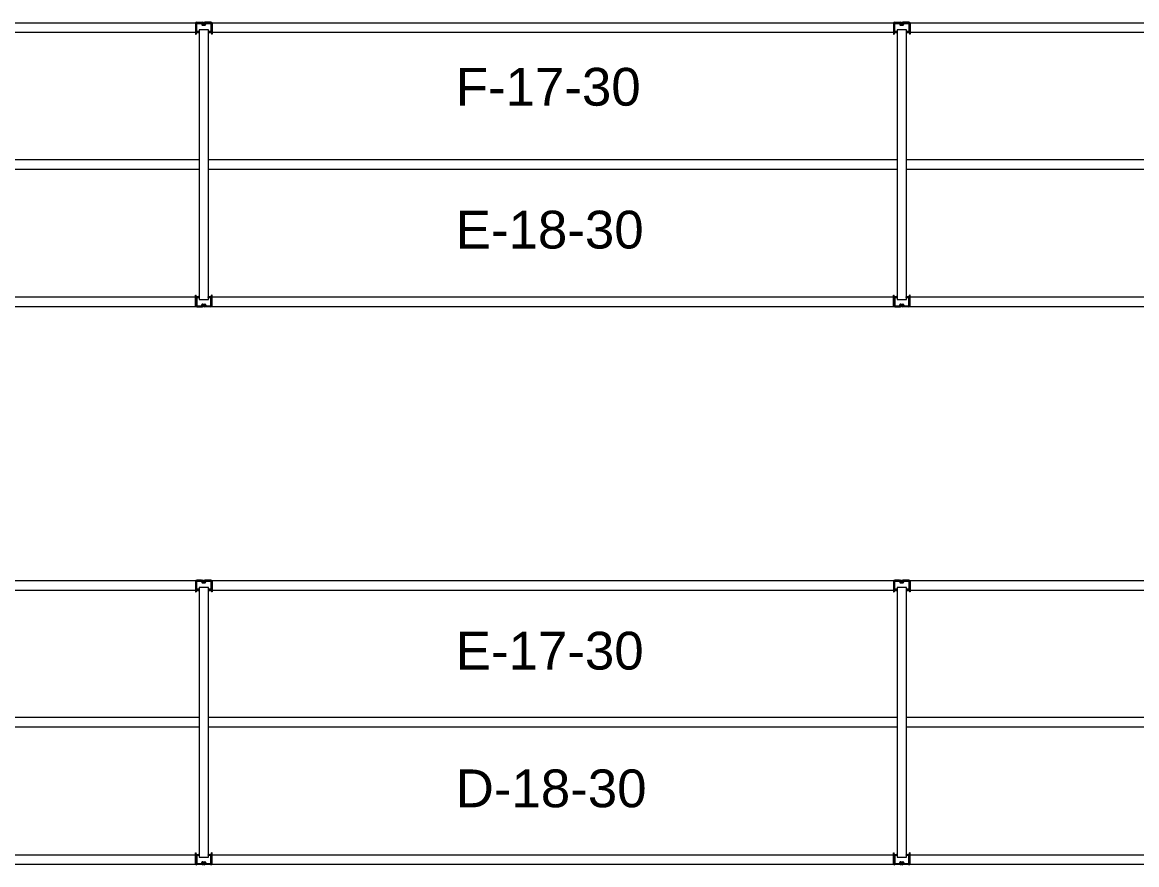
# Model space of a CAD drawing. Header units: inches. Extents: x 2743 to 10591, y -1604 to 5792.
# Drawn here: x 3380.9 to 3616.6, y -392.5 to -214.2 of the extents above; entities that cross this region are included whole.
import ezdxf

# ---------------------------------------------------------------- set-up
doc = ezdxf.new("R2010")
doc.units = ezdxf.units.IN
doc.header["$LTSCALE"] = 0.1875
doc.header["$MEASUREMENT"] = 0
for name, color, linetype, lineweight in [('22 Dimension', 7, 'Continuous', 5), ('32 Echelle', 160, 'Continuous', 15), ('33 Poutre', 30, 'Continuous', 15)]:
    doc.layers.add(name, color=color, linetype=linetype, lineweight=lineweight)
doc.styles.add('arial', font='')
doc.styles.get('arial').set_extended_font_data('Arial')

msp = doc.modelspace()

# ---------------------------------------------------------------- hatches: boundary and pattern name
at = {"layer": '32 Echelle'}
for points in [[(3418.33382, -216.52988), (3418.33382, -216.34238), (3418.14632, -216.34238)], [(3418.33382, -216.52988), (3418.33382, -216.34238), (3418.14632, -216.34238)], [(3420.33382, -216.52988), (3420.33382, -216.34238), (3420.52132, -216.34238)], [(3420.33382, -216.52988), (3420.33382, -216.34238), (3420.52132, -216.34238)], [(3565.95882, -216.52988), (3565.95882, -216.34238), (3565.77132, -216.34238)], [(3565.95882, -216.52988), (3565.95882, -216.34238), (3565.77132, -216.34238)], [(3567.95882, -216.52988), (3567.95882, -216.34238), (3568.14632, -216.34238)], [(3567.95882, -216.52988), (3567.95882, -216.34238), (3568.14632, -216.34238)], [(3418.33382, -272.15488), (3418.33382, -272.34238), (3418.14632, -272.34238)], [(3418.33382, -272.15488), (3418.33382, -272.34238), (3418.14632, -272.34238)], [(3420.33382, -272.15488), (3420.33382, -272.34238), (3420.52132, -272.34238)], [(3420.33382, -272.15488), (3420.33382, -272.34238), (3420.52132, -272.34238)], [(3565.95882, -272.15488), (3565.95882, -272.34238), (3565.77132, -272.34238)], [(3565.95882, -272.15488), (3565.95882, -272.34238), (3565.77132, -272.34238)], [(3567.95882, -272.15488), (3567.95882, -272.34238), (3568.14632, -272.34238)], [(3567.95882, -272.15488), (3567.95882, -272.34238), (3568.14632, -272.34238)], [(3418.33382, -334.52988), (3418.33382, -334.34238), (3418.14632, -334.34238)], [(3418.33382, -334.52988), (3418.33382, -334.34238), (3418.14632, -334.34238)], [(3420.33382, -334.52988), (3420.33382, -334.34238), (3420.52132, -334.34238)], [(3420.33382, -334.52988), (3420.33382, -334.34238), (3420.52132, -334.34238)], [(3565.95882, -334.52988), (3565.95882, -334.34238), (3565.77132, -334.34238)], [(3565.95882, -334.52988), (3565.95882, -334.34238), (3565.77132, -334.34238)], [(3567.95882, -334.52988), (3567.95882, -334.34238), (3568.14632, -334.34238)], [(3567.95882, -334.52988), (3567.95882, -334.34238), (3568.14632, -334.34238)], [(3418.33382, -390.15488), (3418.33382, -390.34238), (3418.14632, -390.34238)], [(3418.33382, -390.15488), (3418.33382, -390.34238), (3418.14632, -390.34238)], [(3420.33382, -390.15488), (3420.33382, -390.34238), (3420.52132, -390.34238)], [(3420.33382, -390.15488), (3420.33382, -390.34238), (3420.52132, -390.34238)], [(3565.95882, -390.15488), (3565.95882, -390.34238), (3565.77132, -390.34238)], [(3565.95882, -390.15488), (3565.95882, -390.34238), (3565.77132, -390.34238)], [(3567.95882, -390.15488), (3567.95882, -390.34238), (3568.14632, -390.34238)], [(3567.95882, -390.15488), (3567.95882, -390.34238), (3568.14632, -390.34238)]]:
    msp.add_hatch(color=256, dxfattribs=at).paths.add_polyline_path(points)

# ---------------------------------------------------------------- linework, layer by layer
at = {"layer": '22 Dimension'}
for p, q in [((3418.33382, -243.34238), (3272.70882, -243.34238)), ((3565.95882, -243.34238), (3420.33382, -243.34238)), ((3713.58382, -243.34238), (3567.95882, -243.34238)), ((3418.33382, -245.34238), (3272.70882, -245.34238)), ((3565.95882, -245.34238), (3420.33382, -245.34238)), ((3713.58382, -245.34238), (3567.95882, -245.34238)), ((3418.33382, -361.34238), (3272.70882, -361.34238)), ((3565.95882, -361.34238), (3420.33382, -361.34238)), ((3713.58382, -361.34238), (3567.95882, -361.34238)), ((3418.33382, -363.34238), (3272.70882, -363.34238)), ((3565.95882, -363.34238), (3420.33382, -363.34238)), ((3713.58382, -363.34238), (3567.95882, -363.34238))]:
    msp.add_line(p, q, dxfattribs=at)
at = {"layer": '32 Echelle', "linetype": 'Continuous', "lineweight": 25}
for p, q in [((3418.82145, -214.34238), (3417.89261, -214.34238)), ((3418.82145, -214.34238), (3417.89261, -214.34238)), ((3417.89261, -214.43238), (3418.82145, -214.43238)), ((3417.89261, -214.43238), (3418.82145, -214.43238)), ((3419.04108, -214.61604), (3418.99717, -214.47241)), ((3419.04108, -214.61604), (3418.99717, -214.47241)), ((3419.67047, -214.47241), (3419.62655, -214.61604)), ((3419.67047, -214.47241), (3419.62655, -214.61604)), ((3420.77502, -214.34238), (3419.84619, -214.34238)), ((3420.77502, -214.34238), (3419.84619, -214.34238)), ((3419.84619, -214.43238), (3420.77502, -214.43238)), ((3419.84619, -214.43238), (3420.77502, -214.43238)), ((3566.44645, -214.34238), (3565.51761, -214.34238)), ((3566.44645, -214.34238), (3565.51761, -214.34238)), ((3565.51761, -214.43238), (3566.44645, -214.43238)), ((3565.51761, -214.43238), (3566.44645, -214.43238)), ((3566.66608, -214.61604), (3566.62217, -214.47241)), ((3566.66608, -214.61604), (3566.62217, -214.47241)), ((3567.29547, -214.47241), (3567.25155, -214.61604)), ((3567.29547, -214.47241), (3567.25155, -214.61604)), ((3568.40002, -214.34238), (3567.47119, -214.34238)), ((3568.40002, -214.34238), (3567.47119, -214.34238)), ((3567.47119, -214.43238), (3568.40002, -214.43238)), ((3567.47119, -214.43238), (3568.40002, -214.43238)), ((3417.70886, -214.52613), (3417.70886, -216.15863)), ((3417.70886, -214.52613), (3417.70886, -216.15863)), ((3417.79886, -216.15863), (3417.79886, -214.52613)), ((3417.79886, -216.15863), (3417.79886, -214.52613)), ((3418.30886, -216.25238), (3417.89261, -216.25238)), ((3418.30886, -216.25238), (3417.89261, -216.25238)), ((3417.89261, -216.34238), (3418.30886, -216.34238)), ((3417.89261, -216.34238), (3418.30886, -216.34238)), ((3418.30886, -216.34238), (3418.30886, -216.25238)), ((3418.30886, -216.34238), (3418.30886, -216.25238)), ((3418.9111, -214.49872), (3418.95501, -214.64236)), ((3418.9111, -214.49872), (3418.95501, -214.64236)), ((3419.5369, -214.68238), (3419.13073, -214.68238)), ((3419.5369, -214.68238), (3419.13073, -214.68238)), ((3419.13073, -214.77238), (3419.5369, -214.77238)), ((3419.13073, -214.77238), (3419.5369, -214.77238)), ((3419.71262, -214.64236), (3419.75653, -214.49872)), ((3419.71262, -214.64236), (3419.75653, -214.49872)), ((3420.77502, -216.25238), (3420.35877, -216.25238)), ((3420.35877, -216.25238), (3420.35877, -216.34238)), ((3420.77502, -216.25238), (3420.35877, -216.25238)), ((3420.35877, -216.25238), (3420.35877, -216.34238)), ((3420.35877, -216.34238), (3420.77502, -216.34238)), ((3420.35877, -216.34238), (3420.77502, -216.34238)), ((3420.86877, -214.52613), (3420.86877, -216.15863)), ((3420.86877, -214.52613), (3420.86877, -216.15863)), ((3420.95877, -216.15863), (3420.95877, -214.52613)), ((3420.95877, -216.15863), (3420.95877, -214.52613)), ((3565.33386, -214.52613), (3565.33386, -216.15863)), ((3565.33386, -214.52613), (3565.33386, -216.15863)), ((3565.42386, -216.15863), (3565.42386, -214.52613)), ((3565.42386, -216.15863), (3565.42386, -214.52613)), ((3565.93386, -216.25238), (3565.51761, -216.25238)), ((3565.93386, -216.25238), (3565.51761, -216.25238)), ((3565.51761, -216.34238), (3565.93386, -216.34238)), ((3565.51761, -216.34238), (3565.93386, -216.34238)), ((3565.93386, -216.34238), (3565.93386, -216.25238)), ((3565.93386, -216.34238), (3565.93386, -216.25238)), ((3566.5361, -214.49872), (3566.58001, -214.64236)), ((3566.5361, -214.49872), (3566.58001, -214.64236)), ((3567.1619, -214.68238), (3566.75573, -214.68238)), ((3567.1619, -214.68238), (3566.75573, -214.68238)), ((3566.75573, -214.77238), (3567.1619, -214.77238)), ((3566.75573, -214.77238), (3567.1619, -214.77238)), ((3567.33762, -214.64236), (3567.38153, -214.49872)), ((3567.33762, -214.64236), (3567.38153, -214.49872)), ((3568.40002, -216.25238), (3567.98377, -216.25238)), ((3567.98377, -216.25238), (3567.98377, -216.34238)), ((3568.40002, -216.25238), (3567.98377, -216.25238)), ((3567.98377, -216.25238), (3567.98377, -216.34238)), ((3567.98377, -216.34238), (3568.40002, -216.34238)), ((3567.98377, -216.34238), (3568.40002, -216.34238)), ((3568.49377, -214.52613), (3568.49377, -216.15863)), ((3568.49377, -214.52613), (3568.49377, -216.15863)), ((3568.58377, -216.15863), (3568.58377, -214.52613)), ((3568.58377, -216.15863), (3568.58377, -214.52613)), ((3417.70886, -274.15863), (3417.70886, -272.52613)), ((3417.70886, -274.15863), (3417.70886, -272.52613)), ((3417.79886, -272.52613), (3417.79886, -274.15863)), ((3417.79886, -272.52613), (3417.79886, -274.15863)), ((3417.89261, -272.34238), (3418.30886, -272.34238)), ((3417.89261, -272.34238), (3418.30886, -272.34238)), ((3418.30886, -272.43238), (3417.89261, -272.43238)), ((3418.30886, -272.43238), (3417.89261, -272.43238)), ((3418.30886, -272.34238), (3418.30886, -272.43238)), ((3418.30886, -272.34238), (3418.30886, -272.43238)), ((3420.35877, -272.34238), (3420.77502, -272.34238)), ((3420.35877, -272.43238), (3420.35877, -272.34238)), ((3420.35877, -272.34238), (3420.77502, -272.34238)), ((3420.35877, -272.43238), (3420.35877, -272.34238)), ((3420.77502, -272.43238), (3420.35877, -272.43238)), ((3420.77502, -272.43238), (3420.35877, -272.43238)), ((3420.86877, -274.15863), (3420.86877, -272.52613)), ((3420.86877, -274.15863), (3420.86877, -272.52613)), ((3420.95877, -272.52613), (3420.95877, -274.15863)), ((3420.95877, -272.52613), (3420.95877, -274.15863)), ((3565.33386, -274.15863), (3565.33386, -272.52613)), ((3565.33386, -274.15863), (3565.33386, -272.52613)), ((3565.42386, -272.52613), (3565.42386, -274.15863)), ((3565.42386, -272.52613), (3565.42386, -274.15863)), ((3565.51761, -272.34238), (3565.93386, -272.34238)), ((3565.51761, -272.34238), (3565.93386, -272.34238)), ((3565.93386, -272.43238), (3565.51761, -272.43238)), ((3565.93386, -272.43238), (3565.51761, -272.43238)), ((3565.93386, -272.34238), (3565.93386, -272.43238)), ((3565.93386, -272.34238), (3565.93386, -272.43238)), ((3567.98377, -272.34238), (3568.40002, -272.34238)), ((3567.98377, -272.43238), (3567.98377, -272.34238)), ((3567.98377, -272.34238), (3568.40002, -272.34238)), ((3567.98377, -272.43238), (3567.98377, -272.34238)), ((3568.40002, -272.43238), (3567.98377, -272.43238)), ((3568.40002, -272.43238), (3567.98377, -272.43238)), ((3568.49377, -274.15863), (3568.49377, -272.52613)), ((3568.49377, -274.15863), (3568.49377, -272.52613)), ((3568.58377, -272.52613), (3568.58377, -274.15863)), ((3568.58377, -272.52613), (3568.58377, -274.15863)), ((3417.89261, -274.25238), (3418.82145, -274.25238)), ((3417.89261, -274.25238), (3418.82145, -274.25238)), ((3418.82145, -274.34238), (3417.89261, -274.34238)), ((3418.82145, -274.34238), (3417.89261, -274.34238)), ((3418.9111, -274.18604), (3418.95501, -274.04241)), ((3418.9111, -274.18604), (3418.95501, -274.04241)), ((3419.04108, -274.06872), (3418.99717, -274.21236)), ((3419.04108, -274.06872), (3418.99717, -274.21236)), ((3419.13073, -273.91238), (3419.5369, -273.91238)), ((3419.13073, -273.91238), (3419.5369, -273.91238)), ((3419.5369, -274.00238), (3419.13073, -274.00238)), ((3419.5369, -274.00238), (3419.13073, -274.00238)), ((3419.67047, -274.21236), (3419.62655, -274.06872)), ((3419.67047, -274.21236), (3419.62655, -274.06872)), ((3419.71262, -274.04241), (3419.75653, -274.18604)), ((3419.71262, -274.04241), (3419.75653, -274.18604)), ((3419.84619, -274.25238), (3420.77502, -274.25238)), ((3419.84619, -274.25238), (3420.77502, -274.25238)), ((3420.77502, -274.34238), (3419.84619, -274.34238)), ((3420.77502, -274.34238), (3419.84619, -274.34238)), ((3565.51761, -274.25238), (3566.44645, -274.25238)), ((3565.51761, -274.25238), (3566.44645, -274.25238)), ((3566.44645, -274.34238), (3565.51761, -274.34238)), ((3566.44645, -274.34238), (3565.51761, -274.34238)), ((3566.5361, -274.18604), (3566.58001, -274.04241)), ((3566.5361, -274.18604), (3566.58001, -274.04241)), ((3566.66608, -274.06872), (3566.62217, -274.21236)), ((3566.66608, -274.06872), (3566.62217, -274.21236)), ((3566.75573, -273.91238), (3567.1619, -273.91238)), ((3566.75573, -273.91238), (3567.1619, -273.91238)), ((3567.1619, -274.00238), (3566.75573, -274.00238)), ((3567.1619, -274.00238), (3566.75573, -274.00238)), ((3567.29547, -274.21236), (3567.25155, -274.06872)), ((3567.29547, -274.21236), (3567.25155, -274.06872)), ((3567.33762, -274.04241), (3567.38153, -274.18604)), ((3567.33762, -274.04241), (3567.38153, -274.18604)), ((3567.47119, -274.25238), (3568.40002, -274.25238)), ((3567.47119, -274.25238), (3568.40002, -274.25238)), ((3568.40002, -274.34238), (3567.47119, -274.34238)), ((3568.40002, -274.34238), (3567.47119, -274.34238)), ((3417.70886, -332.52613), (3417.70886, -334.15863)), ((3417.70886, -332.52613), (3417.70886, -334.15863)), ((3417.79886, -334.15863), (3417.79886, -332.52613)), ((3417.79886, -334.15863), (3417.79886, -332.52613)), ((3418.82145, -332.34238), (3417.89261, -332.34238)), ((3418.82145, -332.34238), (3417.89261, -332.34238)), ((3417.89261, -332.43238), (3418.82145, -332.43238)), ((3417.89261, -332.43238), (3418.82145, -332.43238)), ((3418.30886, -334.25238), (3417.89261, -334.25238)), ((3418.30886, -334.25238), (3417.89261, -334.25238)), ((3417.89261, -334.34238), (3418.30886, -334.34238)), ((3417.89261, -334.34238), (3418.30886, -334.34238)), ((3418.30886, -334.34238), (3418.30886, -334.25238)), ((3418.30886, -334.34238), (3418.30886, -334.25238)), ((3418.9111, -332.49872), (3418.95501, -332.64236)), ((3418.9111, -332.49872), (3418.95501, -332.64236)), ((3419.04108, -332.61604), (3418.99717, -332.47241)), ((3419.04108, -332.61604), (3418.99717, -332.47241)), ((3419.5369, -332.68238), (3419.13073, -332.68238)), ((3419.5369, -332.68238), (3419.13073, -332.68238)), ((3419.13073, -332.77238), (3419.5369, -332.77238)), ((3419.13073, -332.77238), (3419.5369, -332.77238)), ((3419.67047, -332.47241), (3419.62655, -332.61604)), ((3419.67047, -332.47241), (3419.62655, -332.61604)), ((3419.71262, -332.64236), (3419.75653, -332.49872)), ((3419.71262, -332.64236), (3419.75653, -332.49872)), ((3420.77502, -332.34238), (3419.84619, -332.34238)), ((3420.77502, -332.34238), (3419.84619, -332.34238)), ((3419.84619, -332.43238), (3420.77502, -332.43238)), ((3419.84619, -332.43238), (3420.77502, -332.43238)), ((3420.77502, -334.25238), (3420.35877, -334.25238)), ((3420.35877, -334.25238), (3420.35877, -334.34238)), ((3420.77502, -334.25238), (3420.35877, -334.25238)), ((3420.35877, -334.25238), (3420.35877, -334.34238)), ((3420.35877, -334.34238), (3420.77502, -334.34238)), ((3420.35877, -334.34238), (3420.77502, -334.34238)), ((3420.86877, -332.52613), (3420.86877, -334.15863)), ((3420.86877, -332.52613), (3420.86877, -334.15863)), ((3420.95877, -334.15863), (3420.95877, -332.52613)), ((3420.95877, -334.15863), (3420.95877, -332.52613)), ((3565.33386, -332.52613), (3565.33386, -334.15863)), ((3565.33386, -332.52613), (3565.33386, -334.15863)), ((3565.42386, -334.15863), (3565.42386, -332.52613)), ((3565.42386, -334.15863), (3565.42386, -332.52613)), ((3566.44645, -332.34238), (3565.51761, -332.34238)), ((3566.44645, -332.34238), (3565.51761, -332.34238)), ((3565.51761, -332.43238), (3566.44645, -332.43238)), ((3565.51761, -332.43238), (3566.44645, -332.43238)), ((3565.93386, -334.25238), (3565.51761, -334.25238)), ((3565.93386, -334.25238), (3565.51761, -334.25238)), ((3565.51761, -334.34238), (3565.93386, -334.34238)), ((3565.51761, -334.34238), (3565.93386, -334.34238)), ((3565.93386, -334.34238), (3565.93386, -334.25238)), ((3565.93386, -334.34238), (3565.93386, -334.25238)), ((3566.5361, -332.49872), (3566.58001, -332.64236)), ((3566.5361, -332.49872), (3566.58001, -332.64236)), ((3566.66608, -332.61604), (3566.62217, -332.47241)), ((3566.66608, -332.61604), (3566.62217, -332.47241)), ((3567.1619, -332.68238), (3566.75573, -332.68238)), ((3567.1619, -332.68238), (3566.75573, -332.68238)), ((3566.75573, -332.77238), (3567.1619, -332.77238)), ((3566.75573, -332.77238), (3567.1619, -332.77238)), ((3567.29547, -332.47241), (3567.25155, -332.61604)), ((3567.29547, -332.47241), (3567.25155, -332.61604)), ((3567.33762, -332.64236), (3567.38153, -332.49872)), ((3567.33762, -332.64236), (3567.38153, -332.49872)), ((3568.40002, -332.34238), (3567.47119, -332.34238)), ((3568.40002, -332.34238), (3567.47119, -332.34238)), ((3567.47119, -332.43238), (3568.40002, -332.43238)), ((3567.47119, -332.43238), (3568.40002, -332.43238)), ((3568.40002, -334.25238), (3567.98377, -334.25238)), ((3567.98377, -334.25238), (3567.98377, -334.34238)), ((3568.40002, -334.25238), (3567.98377, -334.25238)), ((3567.98377, -334.25238), (3567.98377, -334.34238)), ((3567.98377, -334.34238), (3568.40002, -334.34238)), ((3567.98377, -334.34238), (3568.40002, -334.34238)), ((3568.49377, -332.52613), (3568.49377, -334.15863)), ((3568.49377, -332.52613), (3568.49377, -334.15863)), ((3568.58377, -334.15863), (3568.58377, -332.52613)), ((3568.58377, -334.15863), (3568.58377, -332.52613)), ((3417.70886, -392.15863), (3417.70886, -390.52613)), ((3417.70886, -392.15863), (3417.70886, -390.52613)), ((3417.79886, -390.52613), (3417.79886, -392.15863)), ((3417.79886, -390.52613), (3417.79886, -392.15863)), ((3417.89261, -390.34238), (3418.30886, -390.34238)), ((3417.89261, -390.34238), (3418.30886, -390.34238)), ((3418.30886, -390.43238), (3417.89261, -390.43238)), ((3418.30886, -390.43238), (3417.89261, -390.43238)), ((3418.30886, -390.34238), (3418.30886, -390.43238)), ((3418.30886, -390.34238), (3418.30886, -390.43238)), ((3420.35877, -390.34238), (3420.77502, -390.34238)), ((3420.35877, -390.43238), (3420.35877, -390.34238)), ((3420.35877, -390.34238), (3420.77502, -390.34238)), ((3420.35877, -390.43238), (3420.35877, -390.34238)), ((3420.77502, -390.43238), (3420.35877, -390.43238)), ((3420.77502, -390.43238), (3420.35877, -390.43238)), ((3420.86877, -392.15863), (3420.86877, -390.52613)), ((3420.86877, -392.15863), (3420.86877, -390.52613)), ((3420.95877, -390.52613), (3420.95877, -392.15863)), ((3420.95877, -390.52613), (3420.95877, -392.15863)), ((3565.33386, -392.15863), (3565.33386, -390.52613)), ((3565.33386, -392.15863), (3565.33386, -390.52613)), ((3565.42386, -390.52613), (3565.42386, -392.15863)), ((3565.42386, -390.52613), (3565.42386, -392.15863)), ((3565.51761, -390.34238), (3565.93386, -390.34238)), ((3565.51761, -390.34238), (3565.93386, -390.34238)), ((3565.93386, -390.43238), (3565.51761, -390.43238)), ((3565.93386, -390.43238), (3565.51761, -390.43238)), ((3565.93386, -390.34238), (3565.93386, -390.43238)), ((3565.93386, -390.34238), (3565.93386, -390.43238)), ((3567.98377, -390.34238), (3568.40002, -390.34238)), ((3567.98377, -390.43238), (3567.98377, -390.34238)), ((3567.98377, -390.34238), (3568.40002, -390.34238)), ((3567.98377, -390.43238), (3567.98377, -390.34238)), ((3568.40002, -390.43238), (3567.98377, -390.43238)), ((3568.40002, -390.43238), (3567.98377, -390.43238)), ((3568.49377, -392.15863), (3568.49377, -390.52613)), ((3568.49377, -392.15863), (3568.49377, -390.52613)), ((3568.58377, -390.52613), (3568.58377, -392.15863)), ((3568.58377, -390.52613), (3568.58377, -392.15863)), ((3417.89261, -392.25238), (3418.82145, -392.25238)), ((3417.89261, -392.25238), (3418.82145, -392.25238)), ((3418.82145, -392.34238), (3417.89261, -392.34238)), ((3418.82145, -392.34238), (3417.89261, -392.34238)), ((3418.9111, -392.18604), (3418.95501, -392.04241)), ((3418.9111, -392.18604), (3418.95501, -392.04241)), ((3419.04108, -392.06872), (3418.99717, -392.21236)), ((3419.04108, -392.06872), (3418.99717, -392.21236)), ((3419.13073, -391.91238), (3419.5369, -391.91238)), ((3419.13073, -391.91238), (3419.5369, -391.91238)), ((3419.5369, -392.00238), (3419.13073, -392.00238)), ((3419.5369, -392.00238), (3419.13073, -392.00238)), ((3419.67047, -392.21236), (3419.62655, -392.06872)), ((3419.67047, -392.21236), (3419.62655, -392.06872)), ((3419.71262, -392.04241), (3419.75653, -392.18604)), ((3419.71262, -392.04241), (3419.75653, -392.18604)), ((3419.84619, -392.25238), (3420.77502, -392.25238)), ((3419.84619, -392.25238), (3420.77502, -392.25238)), ((3420.77502, -392.34238), (3419.84619, -392.34238)), ((3420.77502, -392.34238), (3419.84619, -392.34238)), ((3565.51761, -392.25238), (3566.44645, -392.25238)), ((3565.51761, -392.25238), (3566.44645, -392.25238)), ((3566.44645, -392.34238), (3565.51761, -392.34238)), ((3566.44645, -392.34238), (3565.51761, -392.34238)), ((3566.5361, -392.18604), (3566.58001, -392.04241)), ((3566.5361, -392.18604), (3566.58001, -392.04241)), ((3566.66608, -392.06872), (3566.62217, -392.21236)), ((3566.66608, -392.06872), (3566.62217, -392.21236)), ((3566.75573, -391.91238), (3567.1619, -391.91238)), ((3566.75573, -391.91238), (3567.1619, -391.91238)), ((3567.1619, -392.00238), (3566.75573, -392.00238)), ((3567.1619, -392.00238), (3566.75573, -392.00238)), ((3567.29547, -392.21236), (3567.25155, -392.06872)), ((3567.29547, -392.21236), (3567.25155, -392.06872)), ((3567.33762, -392.04241), (3567.38153, -392.18604)), ((3567.33762, -392.04241), (3567.38153, -392.18604)), ((3567.47119, -392.25238), (3568.40002, -392.25238)), ((3567.47119, -392.25238), (3568.40002, -392.25238)), ((3568.40002, -392.34238), (3567.47119, -392.34238)), ((3568.40002, -392.34238), (3567.47119, -392.34238))]:
    msp.add_line(p, q, dxfattribs=at)
at = {"layer": '32 Echelle'}
for p, q in [((3418.33382, -216.34238), (3418.14632, -216.34238)), ((3418.33382, -216.52988), (3418.14632, -216.34238)), ((3418.33382, -216.34238), (3418.14632, -216.34238)), ((3418.33382, -216.52988), (3418.14632, -216.34238)), ((3420.33382, -215.84238), (3418.33382, -215.84238)), ((3418.33382, -215.84238), (3418.33382, -272.84238)), ((3420.33382, -215.84238), (3418.33382, -215.84238)), ((3418.33382, -215.84238), (3418.33382, -272.84238)), ((3418.33382, -216.52988), (3418.33382, -216.34238)), ((3418.33382, -216.52988), (3418.33382, -216.34238)), ((3420.33382, -272.84238), (3420.33382, -215.84238)), ((3420.33382, -272.84238), (3420.33382, -215.84238)), ((3420.33382, -216.34238), (3420.52132, -216.34238)), ((3420.33382, -216.52988), (3420.33382, -216.34238)), ((3420.33382, -216.52988), (3420.52132, -216.34238)), ((3420.33382, -216.34238), (3420.52132, -216.34238)), ((3420.33382, -216.52988), (3420.33382, -216.34238)), ((3420.33382, -216.52988), (3420.52132, -216.34238)), ((3565.95882, -216.34238), (3565.77132, -216.34238)), ((3565.95882, -216.52988), (3565.77132, -216.34238)), ((3565.95882, -216.34238), (3565.77132, -216.34238)), ((3565.95882, -216.52988), (3565.77132, -216.34238)), ((3567.95882, -215.84238), (3565.95882, -215.84238)), ((3565.95882, -215.84238), (3565.95882, -272.84238)), ((3567.95882, -215.84238), (3565.95882, -215.84238)), ((3565.95882, -215.84238), (3565.95882, -272.84238)), ((3565.95882, -216.52988), (3565.95882, -216.34238)), ((3565.95882, -216.52988), (3565.95882, -216.34238)), ((3567.95882, -272.84238), (3567.95882, -215.84238)), ((3567.95882, -272.84238), (3567.95882, -215.84238)), ((3567.95882, -216.34238), (3568.14632, -216.34238)), ((3567.95882, -216.52988), (3567.95882, -216.34238)), ((3567.95882, -216.52988), (3568.14632, -216.34238)), ((3567.95882, -216.34238), (3568.14632, -216.34238)), ((3567.95882, -216.52988), (3567.95882, -216.34238)), ((3567.95882, -216.52988), (3568.14632, -216.34238)), ((3418.33382, -272.15488), (3418.14632, -272.34238)), ((3418.33382, -272.15488), (3418.14632, -272.34238)), ((3418.33382, -272.34238), (3418.14632, -272.34238)), ((3418.33382, -272.34238), (3418.14632, -272.34238)), ((3418.33382, -272.15488), (3418.33382, -272.34238)), ((3418.33382, -272.15488), (3418.33382, -272.34238)), ((3418.33382, -272.84238), (3420.33382, -272.84238)), ((3418.33382, -272.84238), (3420.33382, -272.84238)), ((3420.33382, -272.15488), (3420.33382, -272.34238)), ((3420.33382, -272.15488), (3420.52132, -272.34238)), ((3420.33382, -272.15488), (3420.33382, -272.34238)), ((3420.33382, -272.15488), (3420.52132, -272.34238)), ((3420.33382, -272.34238), (3420.52132, -272.34238)), ((3420.33382, -272.34238), (3420.52132, -272.34238)), ((3565.95882, -272.15488), (3565.77132, -272.34238)), ((3565.95882, -272.15488), (3565.77132, -272.34238)), ((3565.95882, -272.34238), (3565.77132, -272.34238)), ((3565.95882, -272.34238), (3565.77132, -272.34238)), ((3565.95882, -272.15488), (3565.95882, -272.34238)), ((3565.95882, -272.15488), (3565.95882, -272.34238)), ((3565.95882, -272.84238), (3567.95882, -272.84238)), ((3565.95882, -272.84238), (3567.95882, -272.84238)), ((3567.95882, -272.15488), (3567.95882, -272.34238)), ((3567.95882, -272.15488), (3568.14632, -272.34238)), ((3567.95882, -272.15488), (3567.95882, -272.34238)), ((3567.95882, -272.15488), (3568.14632, -272.34238)), ((3567.95882, -272.34238), (3568.14632, -272.34238)), ((3567.95882, -272.34238), (3568.14632, -272.34238)), ((3418.33382, -334.34238), (3418.14632, -334.34238)), ((3418.33382, -334.52988), (3418.14632, -334.34238)), ((3418.33382, -334.34238), (3418.14632, -334.34238)), ((3418.33382, -334.52988), (3418.14632, -334.34238)), ((3420.33382, -333.84238), (3418.33382, -333.84238)), ((3418.33382, -333.84238), (3418.33382, -390.84238)), ((3420.33382, -333.84238), (3418.33382, -333.84238)), ((3418.33382, -333.84238), (3418.33382, -390.84238)), ((3418.33382, -334.52988), (3418.33382, -334.34238)), ((3418.33382, -334.52988), (3418.33382, -334.34238)), ((3420.33382, -390.84238), (3420.33382, -333.84238)), ((3420.33382, -390.84238), (3420.33382, -333.84238)), ((3420.33382, -334.34238), (3420.52132, -334.34238)), ((3420.33382, -334.52988), (3420.33382, -334.34238)), ((3420.33382, -334.52988), (3420.52132, -334.34238)), ((3420.33382, -334.34238), (3420.52132, -334.34238)), ((3420.33382, -334.52988), (3420.33382, -334.34238)), ((3420.33382, -334.52988), (3420.52132, -334.34238)), ((3565.95882, -334.34238), (3565.77132, -334.34238)), ((3565.95882, -334.52988), (3565.77132, -334.34238)), ((3565.95882, -334.34238), (3565.77132, -334.34238)), ((3565.95882, -334.52988), (3565.77132, -334.34238)), ((3567.95882, -333.84238), (3565.95882, -333.84238)), ((3565.95882, -333.84238), (3565.95882, -390.84238)), ((3567.95882, -333.84238), (3565.95882, -333.84238)), ((3565.95882, -333.84238), (3565.95882, -390.84238)), ((3565.95882, -334.52988), (3565.95882, -334.34238)), ((3565.95882, -334.52988), (3565.95882, -334.34238)), ((3567.95882, -390.84238), (3567.95882, -333.84238)), ((3567.95882, -390.84238), (3567.95882, -333.84238)), ((3567.95882, -334.34238), (3568.14632, -334.34238)), ((3567.95882, -334.52988), (3567.95882, -334.34238)), ((3567.95882, -334.52988), (3568.14632, -334.34238)), ((3567.95882, -334.34238), (3568.14632, -334.34238)), ((3567.95882, -334.52988), (3567.95882, -334.34238)), ((3567.95882, -334.52988), (3568.14632, -334.34238)), ((3418.33382, -390.15488), (3418.14632, -390.34238)), ((3418.33382, -390.15488), (3418.14632, -390.34238)), ((3418.33382, -390.34238), (3418.14632, -390.34238)), ((3418.33382, -390.34238), (3418.14632, -390.34238)), ((3418.33382, -390.15488), (3418.33382, -390.34238)), ((3418.33382, -390.15488), (3418.33382, -390.34238)), ((3418.33382, -390.84238), (3420.33382, -390.84238)), ((3418.33382, -390.84238), (3420.33382, -390.84238)), ((3420.33382, -390.15488), (3420.33382, -390.34238)), ((3420.33382, -390.15488), (3420.52132, -390.34238)), ((3420.33382, -390.15488), (3420.33382, -390.34238)), ((3420.33382, -390.15488), (3420.52132, -390.34238)), ((3420.33382, -390.34238), (3420.52132, -390.34238)), ((3420.33382, -390.34238), (3420.52132, -390.34238)), ((3565.95882, -390.15488), (3565.77132, -390.34238)), ((3565.95882, -390.15488), (3565.77132, -390.34238)), ((3565.95882, -390.34238), (3565.77132, -390.34238)), ((3565.95882, -390.34238), (3565.77132, -390.34238)), ((3565.95882, -390.15488), (3565.95882, -390.34238)), ((3565.95882, -390.15488), (3565.95882, -390.34238)), ((3565.95882, -390.84238), (3567.95882, -390.84238)), ((3565.95882, -390.84238), (3567.95882, -390.84238)), ((3567.95882, -390.15488), (3567.95882, -390.34238)), ((3567.95882, -390.15488), (3568.14632, -390.34238)), ((3567.95882, -390.15488), (3567.95882, -390.34238)), ((3567.95882, -390.15488), (3568.14632, -390.34238)), ((3567.95882, -390.34238), (3568.14632, -390.34238)), ((3567.95882, -390.34238), (3568.14632, -390.34238))]:
    msp.add_line(p, q, dxfattribs=at)
at = {"layer": '32 Echelle', "linetype": 'Continuous', "lineweight": 25}
for centre, radius, start, end in [((3417.89261, -214.52613), 0.18375, 90, 180), ((3417.89261, -214.52613), 0.18375, 90, 180), ((3417.89261, -214.52613), 0.09375, 90, 180), ((3417.89261, -214.52613), 0.09375, 90, 180), ((3418.82145, -214.52613), 0.18375, 17, 90), ((3418.82145, -214.52613), 0.18375, 17, 90), ((3418.82145, -214.52613), 0.09375, 17, 90), ((3418.82145, -214.52613), 0.09375, 17, 90), ((3419.84619, -214.52613), 0.18375, 90, 163), ((3419.84619, -214.52613), 0.18375, 90, 163), ((3419.84619, -214.52613), 0.09375, 90, 163), ((3419.84619, -214.52613), 0.09375, 90, 163), ((3420.77502, -214.52613), 0.18375, 0, 90), ((3420.77502, -214.52613), 0.18375, 0, 90), ((3420.77502, -214.52613), 0.09375, 0, 90), ((3420.77502, -214.52613), 0.09375, 0, 90), ((3565.51761, -214.52613), 0.18375, 90, 180), ((3565.51761, -214.52613), 0.18375, 90, 180), ((3565.51761, -214.52613), 0.09375, 90, 180), ((3565.51761, -214.52613), 0.09375, 90, 180), ((3566.44645, -214.52613), 0.18375, 17, 90), ((3566.44645, -214.52613), 0.18375, 17, 90), ((3566.44645, -214.52613), 0.09375, 17, 90), ((3566.44645, -214.52613), 0.09375, 17, 90), ((3567.47119, -214.52613), 0.18375, 90, 163), ((3567.47119, -214.52613), 0.18375, 90, 163), ((3567.47119, -214.52613), 0.09375, 90, 163), ((3567.47119, -214.52613), 0.09375, 90, 163), ((3568.40002, -214.52613), 0.18375, 0, 90), ((3568.40002, -214.52613), 0.18375, 0, 90), ((3568.40002, -214.52613), 0.09375, 0, 90), ((3568.40002, -214.52613), 0.09375, 0, 90), ((3417.89261, -216.15863), 0.18375, 180, 270), ((3417.89261, -216.15863), 0.18375, 180, 270), ((3417.89261, -216.15863), 0.09375, 180, 270), ((3417.89261, -216.15863), 0.09375, 180, 270), ((3419.13073, -214.58863), 0.18375, 197, 270), ((3419.13073, -214.58863), 0.18375, 197, 270), ((3419.13073, -214.58863), 0.09375, 197, 270), ((3419.13073, -214.58863), 0.09375, 197, 270), ((3419.5369, -214.58863), 0.09375, 270, 343), ((3419.5369, -214.58863), 0.09375, 270, 343), ((3419.5369, -214.58863), 0.18375, 270, 343), ((3419.5369, -214.58863), 0.18375, 270, 343), ((3420.77502, -216.15863), 0.09375, 270, 0), ((3420.77502, -216.15863), 0.18375, 270, 0), ((3420.77502, -216.15863), 0.09375, 270, 0), ((3420.77502, -216.15863), 0.18375, 270, 0), ((3565.51761, -216.15863), 0.18375, 180, 270), ((3565.51761, -216.15863), 0.18375, 180, 270), ((3565.51761, -216.15863), 0.09375, 180, 270), ((3565.51761, -216.15863), 0.09375, 180, 270), ((3566.75573, -214.58863), 0.18375, 197, 270), ((3566.75573, -214.58863), 0.18375, 197, 270), ((3566.75573, -214.58863), 0.09375, 197, 270), ((3566.75573, -214.58863), 0.09375, 197, 270), ((3567.1619, -214.58863), 0.09375, 270, 343), ((3567.1619, -214.58863), 0.09375, 270, 343), ((3567.1619, -214.58863), 0.18375, 270, 343), ((3567.1619, -214.58863), 0.18375, 270, 343), ((3568.40002, -216.15863), 0.09375, 270, 0), ((3568.40002, -216.15863), 0.18375, 270, 0), ((3568.40002, -216.15863), 0.09375, 270, 0), ((3568.40002, -216.15863), 0.18375, 270, 0), ((3417.89261, -272.52613), 0.18375, 90, 180), ((3417.89261, -272.52613), 0.18375, 90, 180), ((3417.89261, -272.52613), 0.09375, 90, 180), ((3417.89261, -272.52613), 0.09375, 90, 180), ((3420.77502, -272.52613), 0.18375, 0, 90), ((3420.77502, -272.52613), 0.18375, 0, 90), ((3420.77502, -272.52613), 0.09375, 0, 90), ((3420.77502, -272.52613), 0.09375, 0, 90), ((3565.51761, -272.52613), 0.18375, 90, 180), ((3565.51761, -272.52613), 0.18375, 90, 180), ((3565.51761, -272.52613), 0.09375, 90, 180), ((3565.51761, -272.52613), 0.09375, 90, 180), ((3568.40002, -272.52613), 0.18375, 0, 90), ((3568.40002, -272.52613), 0.18375, 0, 90), ((3568.40002, -272.52613), 0.09375, 0, 90), ((3568.40002, -272.52613), 0.09375, 0, 90), ((3417.89261, -274.15863), 0.18375, 180, 270), ((3417.89261, -274.15863), 0.18375, 180, 270), ((3417.89261, -274.15863), 0.09375, 180, 270), ((3417.89261, -274.15863), 0.09375, 180, 270), ((3418.82145, -274.15863), 0.09375, 270, 343), ((3418.82145, -274.15863), 0.09375, 270, 343), ((3418.82145, -274.15863), 0.18375, 270, 343), ((3418.82145, -274.15863), 0.18375, 270, 343), ((3419.13073, -274.09613), 0.18375, 90, 163), ((3419.13073, -274.09613), 0.18375, 90, 163), ((3419.13073, -274.09613), 0.09375, 90, 163), ((3419.13073, -274.09613), 0.09375, 90, 163), ((3419.5369, -274.09613), 0.18375, 17, 90), ((3419.5369, -274.09613), 0.18375, 17, 90), ((3419.5369, -274.09613), 0.09375, 17, 90), ((3419.5369, -274.09613), 0.09375, 17, 90), ((3419.84619, -274.15863), 0.18375, 197, 270), ((3419.84619, -274.15863), 0.18375, 197, 270), ((3419.84619, -274.15863), 0.09375, 197, 270), ((3419.84619, -274.15863), 0.09375, 197, 270), ((3420.77502, -274.15863), 0.09375, 270, 0), ((3420.77502, -274.15863), 0.18375, 270, 0), ((3420.77502, -274.15863), 0.09375, 270, 0), ((3420.77502, -274.15863), 0.18375, 270, 0), ((3565.51761, -274.15863), 0.18375, 180, 270), ((3565.51761, -274.15863), 0.18375, 180, 270), ((3565.51761, -274.15863), 0.09375, 180, 270), ((3565.51761, -274.15863), 0.09375, 180, 270), ((3566.44645, -274.15863), 0.09375, 270, 343), ((3566.44645, -274.15863), 0.09375, 270, 343), ((3566.44645, -274.15863), 0.18375, 270, 343), ((3566.44645, -274.15863), 0.18375, 270, 343), ((3566.75573, -274.09613), 0.18375, 90, 163), ((3566.75573, -274.09613), 0.18375, 90, 163), ((3566.75573, -274.09613), 0.09375, 90, 163), ((3566.75573, -274.09613), 0.09375, 90, 163), ((3567.1619, -274.09613), 0.18375, 17, 90), ((3567.1619, -274.09613), 0.18375, 17, 90), ((3567.1619, -274.09613), 0.09375, 17, 90), ((3567.1619, -274.09613), 0.09375, 17, 90), ((3567.47119, -274.15863), 0.18375, 197, 270), ((3567.47119, -274.15863), 0.18375, 197, 270), ((3567.47119, -274.15863), 0.09375, 197, 270), ((3567.47119, -274.15863), 0.09375, 197, 270), ((3568.40002, -274.15863), 0.09375, 270, 0), ((3568.40002, -274.15863), 0.18375, 270, 0), ((3568.40002, -274.15863), 0.09375, 270, 0), ((3568.40002, -274.15863), 0.18375, 270, 0), ((3417.89261, -332.52613), 0.18375, 90, 180), ((3417.89261, -332.52613), 0.18375, 90, 180), ((3417.89261, -334.15863), 0.18375, 180, 270), ((3417.89261, -334.15863), 0.18375, 180, 270), ((3417.89261, -332.52613), 0.09375, 90, 180), ((3417.89261, -332.52613), 0.09375, 90, 180), ((3417.89261, -334.15863), 0.09375, 180, 270), ((3417.89261, -334.15863), 0.09375, 180, 270), ((3418.82145, -332.52613), 0.18375, 17, 90), ((3418.82145, -332.52613), 0.18375, 17, 90), ((3418.82145, -332.52613), 0.09375, 17, 90), ((3418.82145, -332.52613), 0.09375, 17, 90), ((3419.13073, -332.58863), 0.18375, 197, 270), ((3419.13073, -332.58863), 0.18375, 197, 270), ((3419.13073, -332.58863), 0.09375, 197, 270), ((3419.13073, -332.58863), 0.09375, 197, 270), ((3419.5369, -332.58863), 0.09375, 270, 343), ((3419.5369, -332.58863), 0.09375, 270, 343), ((3419.5369, -332.58863), 0.18375, 270, 343), ((3419.5369, -332.58863), 0.18375, 270, 343), ((3419.84619, -332.52613), 0.18375, 90, 163), ((3419.84619, -332.52613), 0.18375, 90, 163), ((3419.84619, -332.52613), 0.09375, 90, 163), ((3419.84619, -332.52613), 0.09375, 90, 163), ((3420.77502, -332.52613), 0.18375, 0, 90), ((3420.77502, -332.52613), 0.18375, 0, 90), ((3420.77502, -332.52613), 0.09375, 0, 90), ((3420.77502, -332.52613), 0.09375, 0, 90), ((3420.77502, -334.15863), 0.09375, 270, 0), ((3420.77502, -334.15863), 0.18375, 270, 0), ((3420.77502, -334.15863), 0.09375, 270, 0), ((3420.77502, -334.15863), 0.18375, 270, 0), ((3565.51761, -332.52613), 0.18375, 90, 180), ((3565.51761, -332.52613), 0.18375, 90, 180), ((3565.51761, -334.15863), 0.18375, 180, 270), ((3565.51761, -334.15863), 0.18375, 180, 270), ((3565.51761, -332.52613), 0.09375, 90, 180), ((3565.51761, -332.52613), 0.09375, 90, 180), ((3565.51761, -334.15863), 0.09375, 180, 270), ((3565.51761, -334.15863), 0.09375, 180, 270), ((3566.44645, -332.52613), 0.18375, 17, 90), ((3566.44645, -332.52613), 0.18375, 17, 90), ((3566.44645, -332.52613), 0.09375, 17, 90), ((3566.44645, -332.52613), 0.09375, 17, 90), ((3566.75573, -332.58863), 0.18375, 197, 270), ((3566.75573, -332.58863), 0.18375, 197, 270), ((3566.75573, -332.58863), 0.09375, 197, 270), ((3566.75573, -332.58863), 0.09375, 197, 270), ((3567.1619, -332.58863), 0.09375, 270, 343), ((3567.1619, -332.58863), 0.09375, 270, 343), ((3567.1619, -332.58863), 0.18375, 270, 343), ((3567.1619, -332.58863), 0.18375, 270, 343), ((3567.47119, -332.52613), 0.18375, 90, 163), ((3567.47119, -332.52613), 0.18375, 90, 163), ((3567.47119, -332.52613), 0.09375, 90, 163), ((3567.47119, -332.52613), 0.09375, 90, 163), ((3568.40002, -332.52613), 0.18375, 0, 90), ((3568.40002, -332.52613), 0.18375, 0, 90), ((3568.40002, -332.52613), 0.09375, 0, 90), ((3568.40002, -332.52613), 0.09375, 0, 90), ((3568.40002, -334.15863), 0.09375, 270, 0), ((3568.40002, -334.15863), 0.18375, 270, 0), ((3568.40002, -334.15863), 0.09375, 270, 0), ((3568.40002, -334.15863), 0.18375, 270, 0), ((3417.89261, -390.52613), 0.18375, 90, 180), ((3417.89261, -390.52613), 0.18375, 90, 180), ((3417.89261, -390.52613), 0.09375, 90, 180), ((3417.89261, -390.52613), 0.09375, 90, 180), ((3420.77502, -390.52613), 0.18375, 0, 90), ((3420.77502, -390.52613), 0.18375, 0, 90), ((3420.77502, -390.52613), 0.09375, 0, 90), ((3420.77502, -390.52613), 0.09375, 0, 90), ((3565.51761, -390.52613), 0.18375, 90, 180), ((3565.51761, -390.52613), 0.18375, 90, 180), ((3565.51761, -390.52613), 0.09375, 90, 180), ((3565.51761, -390.52613), 0.09375, 90, 180), ((3568.40002, -390.52613), 0.18375, 0, 90), ((3568.40002, -390.52613), 0.18375, 0, 90), ((3568.40002, -390.52613), 0.09375, 0, 90), ((3568.40002, -390.52613), 0.09375, 0, 90), ((3417.89261, -392.15863), 0.18375, 180, 270), ((3417.89261, -392.15863), 0.18375, 180, 270), ((3417.89261, -392.15863), 0.09375, 180, 270), ((3417.89261, -392.15863), 0.09375, 180, 270), ((3418.82145, -392.15863), 0.09375, 270, 343), ((3418.82145, -392.15863), 0.09375, 270, 343), ((3418.82145, -392.15863), 0.18375, 270, 343), ((3418.82145, -392.15863), 0.18375, 270, 343), ((3419.13073, -392.09613), 0.18375, 90, 163), ((3419.13073, -392.09613), 0.18375, 90, 163), ((3419.13073, -392.09613), 0.09375, 90, 163), ((3419.13073, -392.09613), 0.09375, 90, 163), ((3419.5369, -392.09613), 0.18375, 17, 90), ((3419.5369, -392.09613), 0.18375, 17, 90), ((3419.5369, -392.09613), 0.09375, 17, 90), ((3419.5369, -392.09613), 0.09375, 17, 90), ((3419.84619, -392.15863), 0.18375, 197, 270), ((3419.84619, -392.15863), 0.18375, 197, 270), ((3419.84619, -392.15863), 0.09375, 197, 270), ((3419.84619, -392.15863), 0.09375, 197, 270), ((3420.77502, -392.15863), 0.09375, 270, 0), ((3420.77502, -392.15863), 0.18375, 270, 0), ((3420.77502, -392.15863), 0.09375, 270, 0), ((3420.77502, -392.15863), 0.18375, 270, 0), ((3565.51761, -392.15863), 0.18375, 180, 270), ((3565.51761, -392.15863), 0.18375, 180, 270), ((3565.51761, -392.15863), 0.09375, 180, 270), ((3565.51761, -392.15863), 0.09375, 180, 270), ((3566.44645, -392.15863), 0.09375, 270, 343), ((3566.44645, -392.15863), 0.09375, 270, 343), ((3566.44645, -392.15863), 0.18375, 270, 343), ((3566.44645, -392.15863), 0.18375, 270, 343), ((3566.75573, -392.09613), 0.18375, 90, 163), ((3566.75573, -392.09613), 0.18375, 90, 163), ((3566.75573, -392.09613), 0.09375, 90, 163), ((3566.75573, -392.09613), 0.09375, 90, 163), ((3567.1619, -392.09613), 0.18375, 17, 90), ((3567.1619, -392.09613), 0.18375, 17, 90), ((3567.1619, -392.09613), 0.09375, 17, 90), ((3567.1619, -392.09613), 0.09375, 17, 90), ((3567.47119, -392.15863), 0.18375, 197, 270), ((3567.47119, -392.15863), 0.18375, 197, 270), ((3567.47119, -392.15863), 0.09375, 197, 270), ((3567.47119, -392.15863), 0.09375, 197, 270), ((3568.40002, -392.15863), 0.09375, 270, 0), ((3568.40002, -392.15863), 0.18375, 270, 0), ((3568.40002, -392.15863), 0.09375, 270, 0), ((3568.40002, -392.15863), 0.18375, 270, 0)]:
    msp.add_arc(centre, radius, start, end, dxfattribs=at)
at = {"layer": '33 Poutre'}
for p, q in [((3273.45882, -214.34238), (3417.58382, -214.34238)), ((3417.58382, -214.34238), (3417.58382, -216.34238)), ((3417.58382, -214.46738), (3417.58382, -216.72338)), ((3417.70282, -214.46738), (3417.70282, -216.72338)), ((3417.82782, -214.22338), (3419.08982, -214.22338)), ((3419.08982, -214.34238), (3417.82782, -214.34238)), ((3419.21482, -214.68238), (3419.21482, -214.46738)), ((3419.33382, -214.68238), (3419.33382, -214.46738)), ((3419.33382, -214.68238), (3419.33382, -214.46738)), ((3419.45282, -214.68238), (3419.45282, -214.46738)), ((3420.83982, -214.22338), (3419.57782, -214.22338)), ((3419.57782, -214.34238), (3420.83982, -214.34238)), ((3420.96482, -214.46738), (3420.96482, -216.72338)), ((3421.08382, -214.34238), (3565.20882, -214.34238)), ((3421.08382, -214.34238), (3421.08382, -216.34238)), ((3421.08382, -214.46738), (3421.08382, -216.72338)), ((3565.20882, -214.34238), (3565.20882, -216.34238)), ((3565.20882, -214.46738), (3565.20882, -216.72338)), ((3565.32782, -214.46738), (3565.32782, -216.72338)), ((3565.45282, -214.22338), (3566.71482, -214.22338)), ((3566.71482, -214.34238), (3565.45282, -214.34238)), ((3566.83982, -214.68238), (3566.83982, -214.46738)), ((3566.95882, -214.68238), (3566.95882, -214.46738)), ((3566.95882, -214.68238), (3566.95882, -214.46738)), ((3567.07782, -214.68238), (3567.07782, -214.46738)), ((3568.46482, -214.22338), (3567.20282, -214.22338)), ((3567.20282, -214.34238), (3568.46482, -214.34238)), ((3568.58982, -214.46738), (3568.58982, -216.72338)), ((3568.70882, -214.34238), (3712.83382, -214.34238)), ((3568.70882, -214.34238), (3568.70882, -216.34238)), ((3568.70882, -214.46738), (3568.70882, -216.72338)), ((3273.45882, -216.34238), (3417.58382, -216.34238)), ((3417.58382, -216.72338), (3417.70282, -216.72338)), ((3419.21482, -214.68238), (3419.33382, -214.68238)), ((3419.45282, -214.68238), (3419.33382, -214.68238)), ((3421.08382, -216.72338), (3420.96482, -216.72338)), ((3421.08382, -216.34238), (3565.20882, -216.34238)), ((3565.20882, -216.72338), (3565.32782, -216.72338)), ((3566.83982, -214.68238), (3566.95882, -214.68238)), ((3567.07782, -214.68238), (3566.95882, -214.68238)), ((3568.70882, -216.72338), (3568.58982, -216.72338)), ((3568.70882, -216.34238), (3712.83382, -216.34238)), ((3273.45882, -272.34238), (3417.58382, -272.34238)), ((3417.58382, -274.21738), (3417.58382, -271.96138)), ((3417.58382, -271.96138), (3417.70282, -271.96138)), ((3417.58382, -274.34238), (3417.58382, -272.34238)), ((3417.70282, -274.21738), (3417.70282, -271.96138)), ((3421.08382, -271.96138), (3420.96482, -271.96138)), ((3420.96482, -274.21738), (3420.96482, -271.96138)), ((3421.08382, -274.21738), (3421.08382, -271.96138)), ((3421.08382, -272.34238), (3565.20882, -272.34238)), ((3421.08382, -274.34238), (3421.08382, -272.34238)), ((3565.20882, -274.21738), (3565.20882, -271.96138)), ((3565.20882, -271.96138), (3565.32782, -271.96138)), ((3565.20882, -274.34238), (3565.20882, -272.34238)), ((3565.32782, -274.21738), (3565.32782, -271.96138)), ((3568.70882, -271.96138), (3568.58982, -271.96138)), ((3568.58982, -274.21738), (3568.58982, -271.96138)), ((3568.70882, -274.21738), (3568.70882, -271.96138)), ((3568.70882, -272.34238), (3712.83382, -272.34238)), ((3568.70882, -274.34238), (3568.70882, -272.34238)), ((3273.45882, -274.34238), (3417.58382, -274.34238)), ((3419.08982, -274.34238), (3417.82782, -274.34238)), ((3417.82782, -274.46138), (3419.08982, -274.46138)), ((3419.21482, -274.00238), (3419.21482, -274.21738)), ((3419.21482, -274.00238), (3419.33382, -274.00238)), ((3419.33382, -274.00238), (3419.33382, -274.21738)), ((3419.33382, -274.00238), (3419.33382, -274.21738)), ((3419.45282, -274.00238), (3419.33382, -274.00238)), ((3419.45282, -274.00238), (3419.45282, -274.21738)), ((3419.57782, -274.34238), (3420.83982, -274.34238)), ((3420.83982, -274.46138), (3419.57782, -274.46138)), ((3421.08382, -274.34238), (3565.20882, -274.34238)), ((3566.71482, -274.34238), (3565.45282, -274.34238)), ((3565.45282, -274.46138), (3566.71482, -274.46138)), ((3566.83982, -274.00238), (3566.83982, -274.21738)), ((3566.83982, -274.00238), (3566.95882, -274.00238)), ((3566.95882, -274.00238), (3566.95882, -274.21738)), ((3566.95882, -274.00238), (3566.95882, -274.21738)), ((3567.07782, -274.00238), (3566.95882, -274.00238)), ((3567.07782, -274.00238), (3567.07782, -274.21738)), ((3567.20282, -274.34238), (3568.46482, -274.34238)), ((3568.46482, -274.46138), (3567.20282, -274.46138)), ((3568.70882, -274.34238), (3712.83382, -274.34238)), ((3417.82782, -332.22338), (3419.08982, -332.22338)), ((3420.83982, -332.22338), (3419.57782, -332.22338)), ((3565.45282, -332.22338), (3566.71482, -332.22338)), ((3568.46482, -332.22338), (3567.20282, -332.22338)), ((3273.45882, -332.34238), (3417.58382, -332.34238)), ((3273.45882, -334.34238), (3417.58382, -334.34238)), ((3417.58382, -332.34238), (3417.58382, -334.34238)), ((3417.58382, -332.46738), (3417.58382, -334.72338)), ((3417.70282, -332.46738), (3417.70282, -334.72338)), ((3419.08982, -332.34238), (3417.82782, -332.34238)), ((3419.21482, -332.68238), (3419.21482, -332.46738)), ((3419.21482, -332.68238), (3419.33382, -332.68238)), ((3419.33382, -332.68238), (3419.33382, -332.46738)), ((3419.33382, -332.68238), (3419.33382, -332.46738)), ((3419.45282, -332.68238), (3419.33382, -332.68238)), ((3419.45282, -332.68238), (3419.45282, -332.46738)), ((3419.57782, -332.34238), (3420.83982, -332.34238)), ((3420.96482, -332.46738), (3420.96482, -334.72338)), ((3421.08382, -332.34238), (3565.20882, -332.34238)), ((3421.08382, -332.34238), (3421.08382, -334.34238)), ((3421.08382, -332.46738), (3421.08382, -334.72338)), ((3421.08382, -334.34238), (3565.20882, -334.34238)), ((3565.20882, -332.34238), (3565.20882, -334.34238)), ((3565.20882, -332.46738), (3565.20882, -334.72338)), ((3565.32782, -332.46738), (3565.32782, -334.72338)), ((3566.71482, -332.34238), (3565.45282, -332.34238)), ((3566.83982, -332.68238), (3566.83982, -332.46738)), ((3566.83982, -332.68238), (3566.95882, -332.68238)), ((3566.95882, -332.68238), (3566.95882, -332.46738)), ((3566.95882, -332.68238), (3566.95882, -332.46738)), ((3567.07782, -332.68238), (3566.95882, -332.68238)), ((3567.07782, -332.68238), (3567.07782, -332.46738)), ((3567.20282, -332.34238), (3568.46482, -332.34238)), ((3568.58982, -332.46738), (3568.58982, -334.72338)), ((3568.70882, -332.34238), (3712.83382, -332.34238)), ((3568.70882, -332.34238), (3568.70882, -334.34238)), ((3568.70882, -332.46738), (3568.70882, -334.72338)), ((3568.70882, -334.34238), (3712.83382, -334.34238)), ((3417.58382, -334.72338), (3417.70282, -334.72338)), ((3421.08382, -334.72338), (3420.96482, -334.72338)), ((3565.20882, -334.72338), (3565.32782, -334.72338)), ((3568.70882, -334.72338), (3568.58982, -334.72338)), ((3273.45882, -390.34238), (3417.58382, -390.34238)), ((3417.58382, -392.21738), (3417.58382, -389.96138)), ((3417.58382, -389.96138), (3417.70282, -389.96138)), ((3417.58382, -392.34238), (3417.58382, -390.34238)), ((3417.70282, -392.21738), (3417.70282, -389.96138)), ((3421.08382, -389.96138), (3420.96482, -389.96138)), ((3420.96482, -392.21738), (3420.96482, -389.96138)), ((3421.08382, -392.21738), (3421.08382, -389.96138)), ((3421.08382, -390.34238), (3565.20882, -390.34238)), ((3421.08382, -392.34238), (3421.08382, -390.34238)), ((3565.20882, -392.21738), (3565.20882, -389.96138)), ((3565.20882, -389.96138), (3565.32782, -389.96138)), ((3565.20882, -392.34238), (3565.20882, -390.34238)), ((3565.32782, -392.21738), (3565.32782, -389.96138)), ((3568.70882, -389.96138), (3568.58982, -389.96138)), ((3568.58982, -392.21738), (3568.58982, -389.96138)), ((3568.70882, -392.21738), (3568.70882, -389.96138)), ((3568.70882, -390.34238), (3712.83382, -390.34238)), ((3568.70882, -392.34238), (3568.70882, -390.34238)), ((3273.45882, -392.34238), (3417.58382, -392.34238)), ((3419.08982, -392.34238), (3417.82782, -392.34238)), ((3419.21482, -392.00238), (3419.21482, -392.21738)), ((3419.21482, -392.00238), (3419.33382, -392.00238)), ((3419.33382, -392.00238), (3419.33382, -392.21738)), ((3419.33382, -392.00238), (3419.33382, -392.21738)), ((3419.45282, -392.00238), (3419.33382, -392.00238)), ((3419.45282, -392.00238), (3419.45282, -392.21738)), ((3419.57782, -392.34238), (3420.83982, -392.34238)), ((3421.08382, -392.34238), (3565.20882, -392.34238)), ((3566.71482, -392.34238), (3565.45282, -392.34238)), ((3566.83982, -392.00238), (3566.83982, -392.21738)), ((3566.83982, -392.00238), (3566.95882, -392.00238)), ((3566.95882, -392.00238), (3566.95882, -392.21738)), ((3566.95882, -392.00238), (3566.95882, -392.21738)), ((3567.07782, -392.00238), (3566.95882, -392.00238)), ((3567.07782, -392.00238), (3567.07782, -392.21738)), ((3567.20282, -392.34238), (3568.46482, -392.34238)), ((3568.70882, -392.34238), (3712.83382, -392.34238))]:
    msp.add_line(p, q, dxfattribs=at)
for centre, radius, start, end in [((3417.82782, -214.46738), 0.244, 90, 180), ((3417.82782, -214.46738), 0.125, 90, 180), ((3419.08982, -214.46738), 0.244, 0, 90), ((3419.08982, -214.46738), 0.125, 0, 90), ((3419.57782, -214.46738), 0.244, 90, 180), ((3419.57782, -214.46738), 0.125, 90, 180), ((3420.83982, -214.46738), 0.244, 0, 90), ((3420.83982, -214.46738), 0.125, 0, 90), ((3565.45282, -214.46738), 0.244, 90, 180), ((3565.45282, -214.46738), 0.125, 90, 180), ((3566.71482, -214.46738), 0.244, 0, 90), ((3566.71482, -214.46738), 0.125, 0, 90), ((3567.20282, -214.46738), 0.244, 90, 180), ((3567.20282, -214.46738), 0.125, 90, 180), ((3568.46482, -214.46738), 0.244, 0, 90), ((3568.46482, -214.46738), 0.125, 0, 90), ((3417.82782, -274.21738), 0.244, 180, 270), ((3417.82782, -274.21738), 0.125, 180, 270), ((3419.08982, -274.21738), 0.125, 270, 0), ((3419.08982, -274.21738), 0.244, 270, 0), ((3419.57782, -274.21738), 0.244, 180, 270), ((3419.57782, -274.21738), 0.125, 180, 270), ((3420.83982, -274.21738), 0.244, 270, 0), ((3420.83982, -274.21738), 0.125, 270, 0), ((3565.45282, -274.21738), 0.244, 180, 270), ((3565.45282, -274.21738), 0.125, 180, 270), ((3566.71482, -274.21738), 0.125, 270, 0), ((3566.71482, -274.21738), 0.244, 270, 0), ((3567.20282, -274.21738), 0.244, 180, 270), ((3567.20282, -274.21738), 0.125, 180, 270), ((3568.46482, -274.21738), 0.244, 270, 0), ((3568.46482, -274.21738), 0.125, 270, 0), ((3417.82782, -332.46738), 0.244, 90, 180), ((3419.08982, -332.46738), 0.244, 0, 90), ((3419.57782, -332.46738), 0.244, 90, 180), ((3420.83982, -332.46738), 0.244, 0, 90), ((3565.45282, -332.46738), 0.244, 90, 180), ((3566.71482, -332.46738), 0.244, 0, 90), ((3567.20282, -332.46738), 0.244, 90, 180), ((3568.46482, -332.46738), 0.244, 0, 90), ((3417.82782, -332.46738), 0.125, 90, 180), ((3419.08982, -332.46738), 0.125, 0, 90), ((3419.57782, -332.46738), 0.125, 90, 180), ((3420.83982, -332.46738), 0.125, 0, 90), ((3565.45282, -332.46738), 0.125, 90, 180), ((3566.71482, -332.46738), 0.125, 0, 90), ((3567.20282, -332.46738), 0.125, 90, 180), ((3568.46482, -332.46738), 0.125, 0, 90), ((3417.82782, -392.21738), 0.244, 180, 270), ((3417.82782, -392.21738), 0.125, 180, 270), ((3419.08982, -392.21738), 0.125, 270, 0), ((3419.08982, -392.21738), 0.244, 270, 0), ((3419.57782, -392.21738), 0.244, 180, 270), ((3419.57782, -392.21738), 0.125, 180, 270), ((3420.83982, -392.21738), 0.244, 270, 0), ((3420.83982, -392.21738), 0.125, 270, 0), ((3565.45282, -392.21738), 0.244, 180, 270), ((3565.45282, -392.21738), 0.125, 180, 270), ((3566.71482, -392.21738), 0.125, 270, 0), ((3566.71482, -392.21738), 0.244, 270, 0), ((3567.20282, -392.21738), 0.244, 180, 270), ((3567.20282, -392.21738), 0.125, 180, 270), ((3568.46482, -392.21738), 0.244, 270, 0), ((3568.46482, -392.21738), 0.125, 270, 0)]:
    msp.add_arc(centre, radius, start, end, dxfattribs=at)

# ---------------------------------------------------------------- texts
at = {"layer": '22 Dimension', "char_height": 8, "attachment_point": 1, "style": 'arial'}
for s, insert in [('{\\fArial Unicode MS|b0|i0|c0|p2;\\C8;F-17-30}', (3472.61083, -223.86671)), ('{\\fArial Unicode MS|b0|i0|c0|p2;\\C8;E-18-30}', (3472.61083, -254.09049)), ('{\\fArial Unicode MS|b0|i0|c0|p2;\\C8;E-17-30}', (3472.61083, -343.17536)), ('{\\fArial Unicode MS|b0|i0|c0|p2;\\C8;D-18-30}', (3472.61083, -372.30832))]:
    msp.add_mtext_dynamic_manual_height_columns(s, width=68.8901007, gutter_width=5, heights=[0], dxfattribs=dict(at, insert=insert))

doc.saveas('drawing.dxf')
